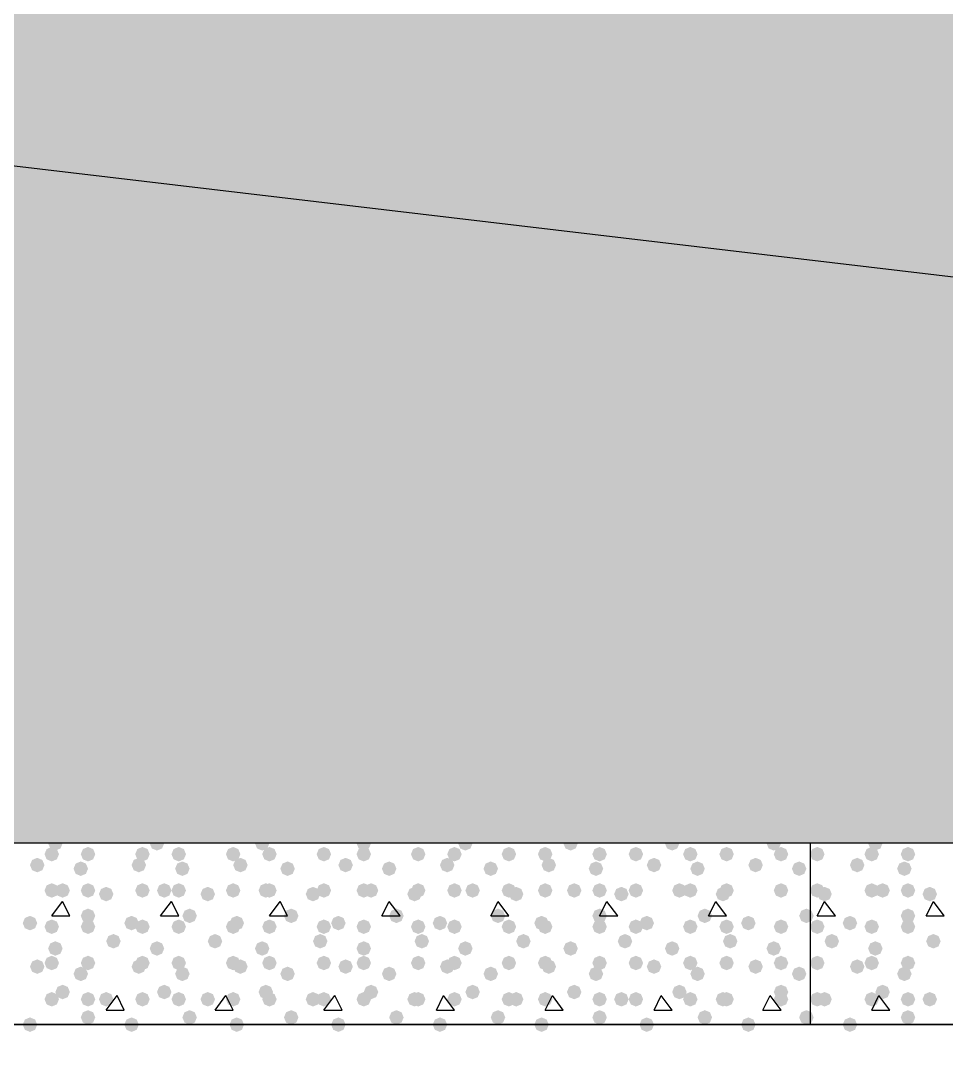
# Model space of a CAD drawing. Header units: millimetres. Extents: x 0 to 420, y 0 to 297.
# Drawn here: x 319.05 to 329.84, y 182.95 to 195.15 of the extents above; entities that cross this region are included whole.
import ezdxf

# ---------------------------------------------------------------- set-up
doc = ezdxf.new("R2010")
doc.units = ezdxf.units.MM
doc.layers.get('0').update_dxf_attribs({"linetype": 'CONTINUOUS'})

msp = doc.modelspace()

# ---------------------------------------------------------------- hatches: boundary and pattern name
at = {"true_color": 0x000008}
h = msp.add_hatch(color=0, dxfattribs=at)
h.paths.add_polyline_path([(385.826, 204.639333), (224.409, 204.639333), (385.826, 185.547)], flags=0)
h.paths.add_polyline_path([(224.409, 204.639333), (385.826, 185.547), (224.409, 185.547)], flags=0)
for points in [[(319.532, 185.547), (319.507129, 185.487204), (319.447333, 185.462333), (319.387538, 185.487204), (319.362667, 185.547), (319.387537, 185.606796), (319.447333, 185.631667), (319.507129, 185.606796)], [(320.717333, 185.547), (320.692462, 185.487204), (320.632667, 185.462333), (320.572871, 185.487204), (320.548, 185.547), (320.572871, 185.606796), (320.632667, 185.631667), (320.692462, 185.606796)], [(321.945, 185.547), (321.920129, 185.487204), (321.860333, 185.462333), (321.800538, 185.487204), (321.775667, 185.547), (321.800537, 185.606796), (321.860333, 185.631667), (321.920129, 185.606796)], [(323.130333, 185.547), (323.105462, 185.487204), (323.045667, 185.462333), (322.985871, 185.487204), (322.961, 185.547), (322.985871, 185.606796), (323.045667, 185.631667), (323.105462, 185.606796)], [(324.315667, 185.547), (324.290796, 185.487204), (324.231, 185.462333), (324.171204, 185.487204), (324.146333, 185.547), (324.171204, 185.606796), (324.231, 185.631667), (324.290796, 185.606796)], [(325.543333, 185.547), (325.518462, 185.487204), (325.458667, 185.462333), (325.398871, 185.487204), (325.374, 185.547), (325.398871, 185.606796), (325.458667, 185.631667), (325.518462, 185.606796)], [(326.728667, 185.547), (326.703796, 185.487204), (326.644, 185.462333), (326.584204, 185.487204), (326.559333, 185.547), (326.584204, 185.606796), (326.644, 185.631667), (326.703796, 185.606796)], [(327.914, 185.547), (327.889129, 185.487204), (327.829333, 185.462333), (327.769537, 185.487204), (327.744667, 185.547), (327.769537, 185.606796), (327.829333, 185.631667), (327.889129, 185.606796)], [(319.489667, 185.42), (319.464796, 185.360204), (319.405, 185.335333), (319.345204, 185.360204), (319.320333, 185.42), (319.345204, 185.479796), (319.405, 185.504667), (319.464796, 185.479796)], [(319.913, 185.42), (319.888129, 185.360204), (319.828333, 185.335333), (319.768537, 185.360204), (319.743667, 185.42), (319.768537, 185.479796), (319.828333, 185.504667), (319.888129, 185.479796)], [(320.548, 185.42), (320.523129, 185.360204), (320.463333, 185.335333), (320.403537, 185.360204), (320.378667, 185.42), (320.403537, 185.479796), (320.463333, 185.504667), (320.523129, 185.479796)], [(320.971333, 185.42), (320.946462, 185.360204), (320.886667, 185.335333), (320.826871, 185.360204), (320.802, 185.42), (320.826871, 185.479796), (320.886667, 185.504667), (320.946462, 185.479796)], [(321.606333, 185.42), (321.581462, 185.360204), (321.521667, 185.335333), (321.461871, 185.360204), (321.437, 185.42), (321.461871, 185.479796), (321.521667, 185.504667), (321.581462, 185.479796)], [(322.029667, 185.42), (322.004796, 185.360204), (321.945, 185.335333), (321.885204, 185.360204), (321.860333, 185.42), (321.885204, 185.479796), (321.945, 185.504667), (322.004796, 185.479796)], [(322.664667, 185.42), (322.639796, 185.360204), (322.58, 185.335333), (322.520204, 185.360204), (322.495333, 185.42), (322.520204, 185.479796), (322.58, 185.504667), (322.639796, 185.479796)], [(323.130333, 185.42), (323.105462, 185.360204), (323.045667, 185.335333), (322.985871, 185.360204), (322.961, 185.42), (322.985871, 185.479796), (323.045667, 185.504667), (323.105462, 185.479796)], [(323.765333, 185.42), (323.740463, 185.360204), (323.680667, 185.335333), (323.620871, 185.360204), (323.596, 185.42), (323.620871, 185.479796), (323.680667, 185.504667), (323.740462, 185.479796)], [(324.188667, 185.42), (324.163796, 185.360204), (324.104, 185.335333), (324.044204, 185.360204), (324.019333, 185.42), (324.044204, 185.479796), (324.104, 185.504667), (324.163796, 185.479796)], [(324.823667, 185.42), (324.798796, 185.360204), (324.739, 185.335333), (324.679204, 185.360204), (324.654333, 185.42), (324.679204, 185.479796), (324.739, 185.504667), (324.798796, 185.479796)], [(325.247, 185.42), (325.222129, 185.360204), (325.162333, 185.335333), (325.102538, 185.360204), (325.077667, 185.42), (325.102537, 185.479796), (325.162333, 185.504667), (325.222129, 185.479796)], [(325.882, 185.42), (325.857129, 185.360204), (325.797333, 185.335333), (325.737538, 185.360204), (325.712667, 185.42), (325.737537, 185.479796), (325.797333, 185.504667), (325.857129, 185.479796)], [(326.305333, 185.42), (326.280463, 185.360204), (326.220667, 185.335333), (326.160871, 185.360204), (326.136, 185.42), (326.160871, 185.479796), (326.220667, 185.504667), (326.280462, 185.479796)], [(326.940333, 185.42), (326.915462, 185.360204), (326.855667, 185.335333), (326.795871, 185.360204), (326.771, 185.42), (326.795871, 185.479796), (326.855667, 185.504667), (326.915462, 185.479796)], [(327.363667, 185.42), (327.338796, 185.360204), (327.279, 185.335333), (327.219204, 185.360204), (327.194333, 185.42), (327.219204, 185.479796), (327.279, 185.504667), (327.338796, 185.479796)], [(327.998667, 185.42), (327.973796, 185.360204), (327.914, 185.335333), (327.854204, 185.360204), (327.829333, 185.42), (327.854204, 185.479796), (327.914, 185.504667), (327.973796, 185.479796)], [(319.320333, 185.293), (319.295462, 185.233204), (319.235667, 185.208333), (319.175871, 185.233204), (319.151, 185.293), (319.175871, 185.352796), (319.235667, 185.377667), (319.295462, 185.352796)], [(319.828333, 185.250667), (319.803463, 185.190871), (319.743667, 185.166), (319.683871, 185.190871), (319.659, 185.250667), (319.683871, 185.310462), (319.743667, 185.335333), (319.803462, 185.310463)], [(320.505667, 185.293), (320.480796, 185.233204), (320.421, 185.208333), (320.361204, 185.233204), (320.336333, 185.293), (320.361204, 185.352796), (320.421, 185.377667), (320.480796, 185.352796)], [(321.013667, 185.250667), (320.988796, 185.190871), (320.929, 185.166), (320.869204, 185.190871), (320.844333, 185.250667), (320.869204, 185.310462), (320.929, 185.335333), (320.988796, 185.310463)], [(321.691, 185.293), (321.666129, 185.233204), (321.606333, 185.208333), (321.546538, 185.233204), (321.521667, 185.293), (321.546537, 185.352796), (321.606333, 185.377667), (321.666129, 185.352796)], [(322.241333, 185.250667), (322.216462, 185.190871), (322.156667, 185.166), (322.096871, 185.190871), (322.072, 185.250667), (322.096871, 185.310462), (322.156667, 185.335333), (322.216462, 185.310463)], [(322.918667, 185.293), (322.893796, 185.233204), (322.834, 185.208333), (322.774204, 185.233204), (322.749333, 185.293), (322.774204, 185.352796), (322.834, 185.377667), (322.893796, 185.352796)], [(323.426667, 185.250667), (323.401796, 185.190871), (323.342, 185.166), (323.282204, 185.190871), (323.257333, 185.250667), (323.282204, 185.310462), (323.342, 185.335333), (323.401796, 185.310463)], [(324.104, 185.293), (324.079129, 185.233204), (324.019333, 185.208333), (323.959538, 185.233204), (323.934667, 185.293), (323.959537, 185.352796), (324.019333, 185.377667), (324.079129, 185.352796)], [(324.612, 185.250667), (324.587129, 185.190871), (324.527333, 185.166), (324.467538, 185.190871), (324.442667, 185.250667), (324.467537, 185.310462), (324.527333, 185.335333), (324.587129, 185.310463)], [(325.289333, 185.293), (325.264462, 185.233204), (325.204667, 185.208333), (325.144871, 185.233204), (325.12, 185.293), (325.144871, 185.352796), (325.204667, 185.377667), (325.264462, 185.352796)], [(325.839667, 185.250667), (325.814796, 185.190871), (325.755, 185.166), (325.695204, 185.190871), (325.670333, 185.250667), (325.695204, 185.310462), (325.755, 185.335333), (325.814796, 185.310463)], [(326.517, 185.293), (326.492129, 185.233204), (326.432333, 185.208333), (326.372538, 185.233204), (326.347667, 185.293), (326.372537, 185.352796), (326.432333, 185.377667), (326.492129, 185.352796)], [(327.025, 185.250667), (327.000129, 185.190871), (326.940333, 185.166), (326.880538, 185.190871), (326.855667, 185.250667), (326.880537, 185.310462), (326.940333, 185.335333), (327.000129, 185.310463)], [(327.702333, 185.293), (327.677462, 185.233204), (327.617667, 185.208333), (327.557871, 185.233204), (327.533, 185.293), (327.557871, 185.352796), (327.617667, 185.377667), (327.677462, 185.352796)], [(328.210333, 185.250667), (328.185462, 185.190871), (328.125667, 185.166), (328.065871, 185.190871), (328.041, 185.250667), (328.065871, 185.310462), (328.125667, 185.335333), (328.185462, 185.310463)], [(319.489667, 184.996667), (319.464796, 184.936871), (319.405, 184.912), (319.345204, 184.936871), (319.320333, 184.996667), (319.345204, 185.056462), (319.405, 185.081333), (319.464796, 185.056463)], [(319.616667, 184.996667), (319.591796, 184.936871), (319.532, 184.912), (319.472204, 184.936871), (319.447333, 184.996667), (319.472204, 185.056462), (319.532, 185.081333), (319.591796, 185.056463)], [(319.913, 184.996667), (319.888129, 184.936871), (319.828333, 184.912), (319.768537, 184.936871), (319.743667, 184.996667), (319.768537, 185.056462), (319.828333, 185.081333), (319.888129, 185.056463)], [(320.548, 184.996667), (320.523129, 184.936871), (320.463333, 184.912), (320.403537, 184.936871), (320.378667, 184.996667), (320.403537, 185.056462), (320.463333, 185.081333), (320.523129, 185.056463)], [(320.802, 184.996667), (320.777129, 184.936871), (320.717333, 184.912), (320.657537, 184.936871), (320.632667, 184.996667), (320.657537, 185.056462), (320.717333, 185.081333), (320.777129, 185.056463)], [(320.971333, 184.996667), (320.946462, 184.936871), (320.886667, 184.912), (320.826871, 184.936871), (320.802, 184.996667), (320.826871, 185.056462), (320.886667, 185.081333), (320.946462, 185.056463)], [(321.606333, 184.996667), (321.581462, 184.936871), (321.521667, 184.912), (321.461871, 184.936871), (321.437, 184.996667), (321.461871, 185.056462), (321.521667, 185.081333), (321.581462, 185.056463)], [(321.987333, 184.996667), (321.962462, 184.936871), (321.902667, 184.912), (321.842871, 184.936871), (321.818, 184.996667), (321.842871, 185.056462), (321.902667, 185.081333), (321.962462, 185.056463)], [(322.029667, 184.996667), (322.004796, 184.936871), (321.945, 184.912), (321.885204, 184.936871), (321.860333, 184.996667), (321.885204, 185.056462), (321.945, 185.081333), (322.004796, 185.056463)], [(322.664667, 184.996667), (322.639796, 184.936871), (322.58, 184.912), (322.520204, 184.936871), (322.495333, 184.996667), (322.520204, 185.056462), (322.58, 185.081333), (322.639796, 185.056463)], [(323.130333, 184.996667), (323.105462, 184.936871), (323.045667, 184.912), (322.985871, 184.936871), (322.961, 184.996667), (322.985871, 185.056462), (323.045667, 185.081333), (323.105462, 185.056463)], [(323.215, 184.996667), (323.190129, 184.936871), (323.130333, 184.912), (323.070538, 184.936871), (323.045667, 184.996667), (323.070537, 185.056462), (323.130333, 185.081333), (323.190129, 185.056463)], [(323.765333, 184.996667), (323.740463, 184.936871), (323.680667, 184.912), (323.620871, 184.936871), (323.596, 184.996667), (323.620871, 185.056462), (323.680667, 185.081333), (323.740462, 185.056463)], [(324.188667, 184.996667), (324.163796, 184.936871), (324.104, 184.912), (324.044204, 184.936871), (324.019333, 184.996667), (324.044204, 185.056462), (324.104, 185.081333), (324.163796, 185.056463)], [(324.400333, 184.996667), (324.375463, 184.936871), (324.315667, 184.912), (324.255871, 184.936871), (324.231, 184.996667), (324.255871, 185.056462), (324.315667, 185.081333), (324.375462, 185.056463)], [(324.823667, 184.996667), (324.798796, 184.936871), (324.739, 184.912), (324.679204, 184.936871), (324.654333, 184.996667), (324.679204, 185.056462), (324.739, 185.081333), (324.798796, 185.056463)], [(325.247, 184.996667), (325.222129, 184.936871), (325.162333, 184.912), (325.102538, 184.936871), (325.077667, 184.996667), (325.102537, 185.056462), (325.162333, 185.081333), (325.222129, 185.056463)], [(325.585667, 184.996667), (325.560796, 184.936871), (325.501, 184.912), (325.441204, 184.936871), (325.416333, 184.996667), (325.441204, 185.056462), (325.501, 185.081333), (325.560796, 185.056463)], [(325.882, 184.996667), (325.857129, 184.936871), (325.797333, 184.912), (325.737538, 184.936871), (325.712667, 184.996667), (325.737537, 185.056462), (325.797333, 185.081333), (325.857129, 185.056463)], [(326.305333, 184.996667), (326.280463, 184.936871), (326.220667, 184.912), (326.160871, 184.936871), (326.136, 184.996667), (326.160871, 185.056462), (326.220667, 185.081333), (326.280462, 185.056463)], [(326.813333, 184.996667), (326.788462, 184.936871), (326.728667, 184.912), (326.668871, 184.936871), (326.644, 184.996667), (326.668871, 185.056462), (326.728667, 185.081333), (326.788462, 185.056463)], [(326.940333, 184.996667), (326.915462, 184.936871), (326.855667, 184.912), (326.795871, 184.936871), (326.771, 184.996667), (326.795871, 185.056462), (326.855667, 185.081333), (326.915462, 185.056463)], [(327.363667, 184.996667), (327.338796, 184.936871), (327.279, 184.912), (327.219204, 184.936871), (327.194333, 184.996667), (327.219204, 185.056462), (327.279, 185.081333), (327.338796, 185.056463)], [(327.998667, 184.996667), (327.973796, 184.936871), (327.914, 184.912), (327.854204, 184.936871), (327.829333, 184.996667), (327.854204, 185.056462), (327.914, 185.081333), (327.973796, 185.056463)], [(327.998667, 184.996667), (327.973796, 184.936871), (327.914, 184.912), (327.854204, 184.936871), (327.829333, 184.996667), (327.854204, 185.056462), (327.914, 185.081333), (327.973796, 185.056463)], [(320.124667, 184.954333), (320.099796, 184.894537), (320.04, 184.869667), (319.980204, 184.894537), (319.955333, 184.954333), (319.980204, 185.014129), (320.04, 185.039), (320.099796, 185.014129)], [(321.31, 184.954333), (321.285129, 184.894537), (321.225333, 184.869667), (321.165538, 184.894537), (321.140667, 184.954333), (321.165537, 185.014129), (321.225333, 185.039), (321.285129, 185.014129)], [(322.537667, 184.954333), (322.512796, 184.894537), (322.453, 184.869667), (322.393204, 184.894537), (322.368333, 184.954333), (322.393204, 185.014129), (322.453, 185.039), (322.512796, 185.014129)], [(323.723, 184.954333), (323.698129, 184.894537), (323.638333, 184.869667), (323.578538, 184.894537), (323.553667, 184.954333), (323.578537, 185.014129), (323.638333, 185.039), (323.698129, 185.014129)], [(324.908333, 184.954333), (324.883462, 184.894537), (324.823667, 184.869667), (324.763871, 184.894537), (324.739, 184.954333), (324.763871, 185.014129), (324.823667, 185.039), (324.883462, 185.014129)], [(326.136, 184.954333), (326.111129, 184.894537), (326.051333, 184.869667), (325.991537, 184.894537), (325.966667, 184.954333), (325.991537, 185.014129), (326.051333, 185.039), (326.111129, 185.014129)], [(327.321333, 184.954333), (327.296462, 184.894537), (327.236667, 184.869667), (327.176871, 184.894537), (327.152, 184.954333), (327.176871, 185.014129), (327.236667, 185.039), (327.296462, 185.014129)], [(319.235667, 184.615667), (319.210796, 184.555871), (319.151, 184.531), (319.091204, 184.555871), (319.066333, 184.615667), (319.091204, 184.675462), (319.151, 184.700333), (319.210796, 184.675463)], [(319.913, 184.700333), (319.888129, 184.640537), (319.828333, 184.615667), (319.768537, 184.640537), (319.743667, 184.700333), (319.768537, 184.760129), (319.828333, 184.785), (319.888129, 184.760129)], [(320.421, 184.615667), (320.396129, 184.555871), (320.336333, 184.531), (320.276538, 184.555871), (320.251667, 184.615667), (320.276537, 184.675462), (320.336333, 184.700333), (320.396129, 184.675463)], [(321.098333, 184.700333), (321.073463, 184.640537), (321.013667, 184.615667), (320.953871, 184.640537), (320.929, 184.700333), (320.953871, 184.760129), (321.013667, 184.785), (321.073462, 184.760129)], [(321.648667, 184.615667), (321.623796, 184.555871), (321.564, 184.531), (321.504204, 184.555871), (321.479333, 184.615667), (321.504204, 184.675462), (321.564, 184.700333), (321.623796, 184.675463)], [(322.283667, 184.700333), (322.258796, 184.640537), (322.199, 184.615667), (322.139204, 184.640537), (322.114333, 184.700333), (322.139204, 184.760129), (322.199, 184.785), (322.258796, 184.760129)], [(322.834, 184.615667), (322.809129, 184.555871), (322.749333, 184.531), (322.689537, 184.555871), (322.664667, 184.615667), (322.689537, 184.675462), (322.749333, 184.700333), (322.809129, 184.675463)], [(323.511333, 184.700333), (323.486463, 184.640537), (323.426667, 184.615667), (323.366871, 184.640537), (323.342, 184.700333), (323.366871, 184.760129), (323.426667, 184.785), (323.486462, 184.760129)], [(324.019333, 184.615667), (323.994462, 184.555871), (323.934667, 184.531), (323.874871, 184.555871), (323.85, 184.615667), (323.874871, 184.675462), (323.934667, 184.700333), (323.994462, 184.675463)], [(324.696667, 184.700333), (324.671796, 184.640537), (324.612, 184.615667), (324.552204, 184.640537), (324.527333, 184.700333), (324.552204, 184.760129), (324.612, 184.785), (324.671796, 184.760129)], [(325.204667, 184.615667), (325.179796, 184.555871), (325.12, 184.531), (325.060204, 184.555871), (325.035333, 184.615667), (325.060204, 184.675462), (325.12, 184.700333), (325.179796, 184.675463)], [(325.882, 184.700333), (325.857129, 184.640537), (325.797333, 184.615667), (325.737538, 184.640537), (325.712667, 184.700333), (325.737537, 184.760129), (325.797333, 184.785), (325.857129, 184.760129)], [(326.432333, 184.615667), (326.407462, 184.555871), (326.347667, 184.531), (326.287871, 184.555871), (326.263, 184.615667), (326.287871, 184.675462), (326.347667, 184.700333), (326.407462, 184.675463)], [(327.109667, 184.700333), (327.084796, 184.640537), (327.025, 184.615667), (326.965204, 184.640537), (326.940333, 184.700333), (326.965204, 184.760129), (327.025, 184.785), (327.084796, 184.760129)], [(327.617667, 184.615667), (327.592796, 184.555871), (327.533, 184.531), (327.473204, 184.555871), (327.448333, 184.615667), (327.473204, 184.675462), (327.533, 184.700333), (327.592796, 184.675463)], [(328.295, 184.700333), (328.270129, 184.640537), (328.210333, 184.615667), (328.150538, 184.640537), (328.125667, 184.700333), (328.150537, 184.760129), (328.210333, 184.785), (328.270129, 184.760129)], [(319.489667, 184.573333), (319.464796, 184.513537), (319.405, 184.488667), (319.345204, 184.513537), (319.320333, 184.573333), (319.345204, 184.633129), (319.405, 184.658), (319.464796, 184.633129)], [(319.913, 184.573333), (319.888129, 184.513537), (319.828333, 184.488667), (319.768537, 184.513537), (319.743667, 184.573333), (319.768537, 184.633129), (319.828333, 184.658), (319.888129, 184.633129)], [(320.548, 184.573333), (320.523129, 184.513537), (320.463333, 184.488667), (320.403537, 184.513537), (320.378667, 184.573333), (320.403537, 184.633129), (320.463333, 184.658), (320.523129, 184.633129)], [(320.971333, 184.573333), (320.946462, 184.513537), (320.886667, 184.488667), (320.826871, 184.513537), (320.802, 184.573333), (320.826871, 184.633129), (320.886667, 184.658), (320.946462, 184.633129)], [(321.606333, 184.573333), (321.581462, 184.513537), (321.521667, 184.488667), (321.461871, 184.513537), (321.437, 184.573333), (321.461871, 184.633129), (321.521667, 184.658), (321.581462, 184.633129)], [(322.029667, 184.573333), (322.004796, 184.513537), (321.945, 184.488667), (321.885204, 184.513537), (321.860333, 184.573333), (321.885204, 184.633129), (321.945, 184.658), (322.004796, 184.633129)], [(322.664667, 184.573333), (322.639796, 184.513537), (322.58, 184.488667), (322.520204, 184.513537), (322.495333, 184.573333), (322.520204, 184.633129), (322.58, 184.658), (322.639796, 184.633129)], [(323.130333, 184.573333), (323.105462, 184.513537), (323.045667, 184.488667), (322.985871, 184.513537), (322.961, 184.573333), (322.985871, 184.633129), (323.045667, 184.658), (323.105462, 184.633129)], [(323.765333, 184.573333), (323.740463, 184.513537), (323.680667, 184.488667), (323.620871, 184.513537), (323.596, 184.573333), (323.620871, 184.633129), (323.680667, 184.658), (323.740462, 184.633129)], [(324.188667, 184.573333), (324.163796, 184.513537), (324.104, 184.488667), (324.044204, 184.513537), (324.019333, 184.573333), (324.044204, 184.633129), (324.104, 184.658), (324.163796, 184.633129)], [(324.823667, 184.573333), (324.798796, 184.513537), (324.739, 184.488667), (324.679204, 184.513537), (324.654333, 184.573333), (324.679204, 184.633129), (324.739, 184.658), (324.798796, 184.633129)], [(325.247, 184.573333), (325.222129, 184.513537), (325.162333, 184.488667), (325.102538, 184.513537), (325.077667, 184.573333), (325.102537, 184.633129), (325.162333, 184.658), (325.222129, 184.633129)], [(325.882, 184.573333), (325.857129, 184.513537), (325.797333, 184.488667), (325.737538, 184.513537), (325.712667, 184.573333), (325.737537, 184.633129), (325.797333, 184.658), (325.857129, 184.633129)], [(326.305333, 184.573333), (326.280463, 184.513537), (326.220667, 184.488667), (326.160871, 184.513537), (326.136, 184.573333), (326.160871, 184.633129), (326.220667, 184.658), (326.280462, 184.633129)], [(326.940333, 184.573333), (326.915462, 184.513537), (326.855667, 184.488667), (326.795871, 184.513537), (326.771, 184.573333), (326.795871, 184.633129), (326.855667, 184.658), (326.915462, 184.633129)], [(327.363667, 184.573333), (327.338796, 184.513537), (327.279, 184.488667), (327.219204, 184.513537), (327.194333, 184.573333), (327.219204, 184.633129), (327.279, 184.658), (327.338796, 184.633129)], [(327.998667, 184.573333), (327.973796, 184.513537), (327.914, 184.488667), (327.854204, 184.513537), (327.829333, 184.573333), (327.854204, 184.633129), (327.914, 184.658), (327.973796, 184.633129)], [(320.209333, 184.404), (320.184463, 184.344204), (320.124667, 184.319333), (320.064871, 184.344204), (320.04, 184.404), (320.064871, 184.463796), (320.124667, 184.488667), (320.184462, 184.463796)], [(321.394667, 184.404), (321.369796, 184.344204), (321.31, 184.319333), (321.250204, 184.344204), (321.225333, 184.404), (321.250204, 184.463796), (321.31, 184.488667), (321.369796, 184.463796)], [(322.622333, 184.404), (322.597462, 184.344204), (322.537667, 184.319333), (322.477871, 184.344204), (322.453, 184.404), (322.477871, 184.463796), (322.537667, 184.488667), (322.597462, 184.463796)], [(323.807667, 184.404), (323.782796, 184.344204), (323.723, 184.319333), (323.663204, 184.344204), (323.638333, 184.404), (323.663204, 184.463796), (323.723, 184.488667), (323.782796, 184.463796)], [(324.993, 184.404), (324.968129, 184.344204), (324.908333, 184.319333), (324.848538, 184.344204), (324.823667, 184.404), (324.848537, 184.463796), (324.908333, 184.488667), (324.968129, 184.463796)], [(326.178333, 184.404), (326.153462, 184.344204), (326.093667, 184.319333), (326.033871, 184.344204), (326.009, 184.404), (326.033871, 184.463796), (326.093667, 184.488667), (326.153462, 184.463796)], [(327.406, 184.404), (327.381129, 184.344204), (327.321333, 184.319333), (327.261537, 184.344204), (327.236667, 184.404), (327.261537, 184.463796), (327.321333, 184.488667), (327.381129, 184.463796)], [(319.532, 184.319333), (319.507129, 184.259537), (319.447333, 184.234667), (319.387538, 184.259537), (319.362667, 184.319333), (319.387537, 184.379129), (319.447333, 184.404), (319.507129, 184.379129)], [(320.717333, 184.319333), (320.692462, 184.259537), (320.632667, 184.234667), (320.572871, 184.259537), (320.548, 184.319333), (320.572871, 184.379129), (320.632667, 184.404), (320.692462, 184.379129)], [(321.945, 184.319333), (321.920129, 184.259537), (321.860333, 184.234667), (321.800538, 184.259537), (321.775667, 184.319333), (321.800537, 184.379129), (321.860333, 184.404), (321.920129, 184.379129)], [(323.130333, 184.319333), (323.105462, 184.259537), (323.045667, 184.234667), (322.985871, 184.259537), (322.961, 184.319333), (322.985871, 184.379129), (323.045667, 184.404), (323.105462, 184.379129)], [(324.315667, 184.319333), (324.290796, 184.259537), (324.231, 184.234667), (324.171204, 184.259537), (324.146333, 184.319333), (324.171204, 184.379129), (324.231, 184.404), (324.290796, 184.379129)], [(325.543333, 184.319333), (325.518462, 184.259537), (325.458667, 184.234667), (325.398871, 184.259537), (325.374, 184.319333), (325.398871, 184.379129), (325.458667, 184.404), (325.518462, 184.379129)], [(326.728667, 184.319333), (326.703796, 184.259537), (326.644, 184.234667), (326.584204, 184.259537), (326.559333, 184.319333), (326.584204, 184.379129), (326.644, 184.404), (326.703796, 184.379129)], [(327.914, 184.319333), (327.889129, 184.259537), (327.829333, 184.234667), (327.769537, 184.259537), (327.744667, 184.319333), (327.769537, 184.379129), (327.829333, 184.404), (327.889129, 184.379129)], [(319.489667, 184.15), (319.464796, 184.090204), (319.405, 184.065333), (319.345204, 184.090204), (319.320333, 184.15), (319.345204, 184.209796), (319.405, 184.234667), (319.464796, 184.209796)], [(319.913, 184.15), (319.888129, 184.090204), (319.828333, 184.065333), (319.768537, 184.090204), (319.743667, 184.15), (319.768537, 184.209796), (319.828333, 184.234667), (319.888129, 184.209796)], [(320.548, 184.15), (320.523129, 184.090204), (320.463333, 184.065333), (320.403537, 184.090204), (320.378667, 184.15), (320.403537, 184.209796), (320.463333, 184.234667), (320.523129, 184.209796)], [(320.971333, 184.15), (320.946462, 184.090204), (320.886667, 184.065333), (320.826871, 184.090204), (320.802, 184.15), (320.826871, 184.209796), (320.886667, 184.234667), (320.946462, 184.209796)], [(321.606333, 184.15), (321.581462, 184.090204), (321.521667, 184.065333), (321.461871, 184.090204), (321.437, 184.15), (321.461871, 184.209796), (321.521667, 184.234667), (321.581462, 184.209796)], [(322.029667, 184.15), (322.004796, 184.090204), (321.945, 184.065333), (321.885204, 184.090204), (321.860333, 184.15), (321.885204, 184.209796), (321.945, 184.234667), (322.004796, 184.209796)], [(322.664667, 184.15), (322.639796, 184.090204), (322.58, 184.065333), (322.520204, 184.090204), (322.495333, 184.15), (322.520204, 184.209796), (322.58, 184.234667), (322.639796, 184.209796)], [(323.130333, 184.15), (323.105462, 184.090204), (323.045667, 184.065333), (322.985871, 184.090204), (322.961, 184.15), (322.985871, 184.209796), (323.045667, 184.234667), (323.105462, 184.209796)], [(323.765333, 184.15), (323.740463, 184.090204), (323.680667, 184.065333), (323.620871, 184.090204), (323.596, 184.15), (323.620871, 184.209796), (323.680667, 184.234667), (323.740462, 184.209796)], [(324.188667, 184.15), (324.163796, 184.090204), (324.104, 184.065333), (324.044204, 184.090204), (324.019333, 184.15), (324.044204, 184.209796), (324.104, 184.234667), (324.163796, 184.209796)], [(324.823667, 184.15), (324.798796, 184.090204), (324.739, 184.065333), (324.679204, 184.090204), (324.654333, 184.15), (324.679204, 184.209796), (324.739, 184.234667), (324.798796, 184.209796)], [(325.247, 184.15), (325.222129, 184.090204), (325.162333, 184.065333), (325.102538, 184.090204), (325.077667, 184.15), (325.102537, 184.209796), (325.162333, 184.234667), (325.222129, 184.209796)], [(325.882, 184.15), (325.857129, 184.090204), (325.797333, 184.065333), (325.737538, 184.090204), (325.712667, 184.15), (325.737537, 184.209796), (325.797333, 184.234667), (325.857129, 184.209796)], [(326.305333, 184.15), (326.280463, 184.090204), (326.220667, 184.065333), (326.160871, 184.090204), (326.136, 184.15), (326.160871, 184.209796), (326.220667, 184.234667), (326.280462, 184.209796)], [(326.940333, 184.15), (326.915462, 184.090204), (326.855667, 184.065333), (326.795871, 184.090204), (326.771, 184.15), (326.795871, 184.209796), (326.855667, 184.234667), (326.915462, 184.209796)], [(327.363667, 184.15), (327.338796, 184.090204), (327.279, 184.065333), (327.219204, 184.090204), (327.194333, 184.15), (327.219204, 184.209796), (327.279, 184.234667), (327.338796, 184.209796)], [(327.998667, 184.15), (327.973796, 184.090204), (327.914, 184.065333), (327.854204, 184.090204), (327.829333, 184.15), (327.854204, 184.209796), (327.914, 184.234667), (327.973796, 184.209796)], [(319.320333, 184.107667), (319.295462, 184.047871), (319.235667, 184.023), (319.175871, 184.047871), (319.151, 184.107667), (319.175871, 184.167462), (319.235667, 184.192333), (319.295462, 184.167463)], [(319.828333, 184.023), (319.803463, 183.963204), (319.743667, 183.938333), (319.683871, 183.963204), (319.659, 184.023), (319.683871, 184.082796), (319.743667, 184.107667), (319.803462, 184.082796)], [(320.505667, 184.107667), (320.480796, 184.047871), (320.421, 184.023), (320.361204, 184.047871), (320.336333, 184.107667), (320.361204, 184.167462), (320.421, 184.192333), (320.480796, 184.167463)], [(321.013667, 184.023), (320.988796, 183.963204), (320.929, 183.938333), (320.869204, 183.963204), (320.844333, 184.023), (320.869204, 184.082796), (320.929, 184.107667), (320.988796, 184.082796)], [(321.691, 184.107667), (321.666129, 184.047871), (321.606333, 184.023), (321.546538, 184.047871), (321.521667, 184.107667), (321.546537, 184.167462), (321.606333, 184.192333), (321.666129, 184.167463)], [(322.241333, 184.023), (322.216462, 183.963204), (322.156667, 183.938333), (322.096871, 183.963204), (322.072, 184.023), (322.096871, 184.082796), (322.156667, 184.107667), (322.216462, 184.082796)], [(322.918667, 184.107667), (322.893796, 184.047871), (322.834, 184.023), (322.774204, 184.047871), (322.749333, 184.107667), (322.774204, 184.167462), (322.834, 184.192333), (322.893796, 184.167463)], [(323.426667, 184.023), (323.401796, 183.963204), (323.342, 183.938333), (323.282204, 183.963204), (323.257333, 184.023), (323.282204, 184.082796), (323.342, 184.107667), (323.401796, 184.082796)], [(324.104, 184.107667), (324.079129, 184.047871), (324.019333, 184.023), (323.959538, 184.047871), (323.934667, 184.107667), (323.959537, 184.167462), (324.019333, 184.192333), (324.079129, 184.167463)], [(324.612, 184.023), (324.587129, 183.963204), (324.527333, 183.938333), (324.467538, 183.963204), (324.442667, 184.023), (324.467537, 184.082796), (324.527333, 184.107667), (324.587129, 184.082796)], [(325.289333, 184.107667), (325.264462, 184.047871), (325.204667, 184.023), (325.144871, 184.047871), (325.12, 184.107667), (325.144871, 184.167462), (325.204667, 184.192333), (325.264462, 184.167463)], [(325.839667, 184.023), (325.814796, 183.963204), (325.755, 183.938333), (325.695204, 183.963204), (325.670333, 184.023), (325.695204, 184.082796), (325.755, 184.107667), (325.814796, 184.082796)], [(326.517, 184.107667), (326.492129, 184.047871), (326.432333, 184.023), (326.372538, 184.047871), (326.347667, 184.107667), (326.372537, 184.167462), (326.432333, 184.192333), (326.492129, 184.167463)], [(327.025, 184.023), (327.000129, 183.963204), (326.940333, 183.938333), (326.880538, 183.963204), (326.855667, 184.023), (326.880537, 184.082796), (326.940333, 184.107667), (327.000129, 184.082796)], [(327.702333, 184.107667), (327.677462, 184.047871), (327.617667, 184.023), (327.557871, 184.047871), (327.533, 184.107667), (327.557871, 184.167462), (327.617667, 184.192333), (327.677462, 184.167463)], [(328.210333, 184.023), (328.185462, 183.963204), (328.125667, 183.938333), (328.065871, 183.963204), (328.041, 184.023), (328.065871, 184.082796), (328.125667, 184.107667), (328.185462, 184.082796)], [(319.616667, 183.811333), (319.591796, 183.751537), (319.532, 183.726667), (319.472204, 183.751537), (319.447333, 183.811333), (319.472204, 183.871129), (319.532, 183.896), (319.591796, 183.871129)], [(320.802, 183.811333), (320.777129, 183.751537), (320.717333, 183.726667), (320.657537, 183.751537), (320.632667, 183.811333), (320.657537, 183.871129), (320.717333, 183.896), (320.777129, 183.871129)], [(321.987333, 183.811333), (321.962462, 183.751537), (321.902667, 183.726667), (321.842871, 183.751537), (321.818, 183.811333), (321.842871, 183.871129), (321.902667, 183.896), (321.962462, 183.871129)], [(323.215, 183.811333), (323.190129, 183.751537), (323.130333, 183.726667), (323.070538, 183.751537), (323.045667, 183.811333), (323.070537, 183.871129), (323.130333, 183.896), (323.190129, 183.871129)], [(324.400333, 183.811333), (324.375463, 183.751537), (324.315667, 183.726667), (324.255871, 183.751537), (324.231, 183.811333), (324.255871, 183.871129), (324.315667, 183.896), (324.375462, 183.871129)], [(325.585667, 183.811333), (325.560796, 183.751537), (325.501, 183.726667), (325.441204, 183.751537), (325.416333, 183.811333), (325.441204, 183.871129), (325.501, 183.896), (325.560796, 183.871129)], [(326.813333, 183.811333), (326.788462, 183.751537), (326.728667, 183.726667), (326.668871, 183.751537), (326.644, 183.811333), (326.668871, 183.871129), (326.728667, 183.896), (326.788462, 183.871129)], [(327.998667, 183.811333), (327.973796, 183.751537), (327.914, 183.726667), (327.854204, 183.751537), (327.829333, 183.811333), (327.854204, 183.871129), (327.914, 183.896), (327.973796, 183.871129)], [(319.489667, 183.726667), (319.464796, 183.666871), (319.405, 183.642), (319.345204, 183.666871), (319.320333, 183.726667), (319.345204, 183.786462), (319.405, 183.811333), (319.464796, 183.786463)], [(319.913, 183.726667), (319.888129, 183.666871), (319.828333, 183.642), (319.768537, 183.666871), (319.743667, 183.726667), (319.768537, 183.786462), (319.828333, 183.811333), (319.888129, 183.786463)], [(320.124667, 183.726667), (320.099796, 183.666871), (320.04, 183.642), (319.980204, 183.666871), (319.955333, 183.726667), (319.980204, 183.786462), (320.04, 183.811333), (320.099796, 183.786463)], [(320.548, 183.726667), (320.523129, 183.666871), (320.463333, 183.642), (320.403537, 183.666871), (320.378667, 183.726667), (320.403537, 183.786462), (320.463333, 183.811333), (320.523129, 183.786463)], [(320.971333, 183.726667), (320.946462, 183.666871), (320.886667, 183.642), (320.826871, 183.666871), (320.802, 183.726667), (320.826871, 183.786462), (320.886667, 183.811333), (320.946462, 183.786463)], [(321.31, 183.726667), (321.285129, 183.666871), (321.225333, 183.642), (321.165538, 183.666871), (321.140667, 183.726667), (321.165537, 183.786462), (321.225333, 183.811333), (321.285129, 183.786463)], [(321.606333, 183.726667), (321.581462, 183.666871), (321.521667, 183.642), (321.461871, 183.666871), (321.437, 183.726667), (321.461871, 183.786462), (321.521667, 183.811333), (321.581462, 183.786463)], [(322.029667, 183.726667), (322.004796, 183.666871), (321.945, 183.642), (321.885204, 183.666871), (321.860333, 183.726667), (321.885204, 183.786462), (321.945, 183.811333), (322.004796, 183.786463)], [(322.537667, 183.726667), (322.512796, 183.666871), (322.453, 183.642), (322.393204, 183.666871), (322.368333, 183.726667), (322.393204, 183.786462), (322.453, 183.811333), (322.512796, 183.786463)], [(322.664667, 183.726667), (322.639796, 183.666871), (322.58, 183.642), (322.520204, 183.666871), (322.495333, 183.726667), (322.520204, 183.786462), (322.58, 183.811333), (322.639796, 183.786463)], [(323.130333, 183.726667), (323.105462, 183.666871), (323.045667, 183.642), (322.985871, 183.666871), (322.961, 183.726667), (322.985871, 183.786462), (323.045667, 183.811333), (323.105462, 183.786463)], [(323.723, 183.726667), (323.698129, 183.666871), (323.638333, 183.642), (323.578538, 183.666871), (323.553667, 183.726667), (323.578537, 183.786462), (323.638333, 183.811333), (323.698129, 183.786463)], [(323.765333, 183.726667), (323.740463, 183.666871), (323.680667, 183.642), (323.620871, 183.666871), (323.596, 183.726667), (323.620871, 183.786462), (323.680667, 183.811333), (323.740462, 183.786463)], [(324.188667, 183.726667), (324.163796, 183.666871), (324.104, 183.642), (324.044204, 183.666871), (324.019333, 183.726667), (324.044204, 183.786462), (324.104, 183.811333), (324.163796, 183.786463)], [(324.823667, 183.726667), (324.798796, 183.666871), (324.739, 183.642), (324.679204, 183.666871), (324.654333, 183.726667), (324.679204, 183.786462), (324.739, 183.811333), (324.798796, 183.786463)], [(324.908333, 183.726667), (324.883462, 183.666871), (324.823667, 183.642), (324.763871, 183.666871), (324.739, 183.726667), (324.763871, 183.786462), (324.823667, 183.811333), (324.883462, 183.786463)], [(325.247, 183.726667), (325.222129, 183.666871), (325.162333, 183.642), (325.102538, 183.666871), (325.077667, 183.726667), (325.102537, 183.786462), (325.162333, 183.811333), (325.222129, 183.786463)], [(325.882, 183.726667), (325.857129, 183.666871), (325.797333, 183.642), (325.737538, 183.666871), (325.712667, 183.726667), (325.737537, 183.786462), (325.797333, 183.811333), (325.857129, 183.786463)], [(326.136, 183.726667), (326.111129, 183.666871), (326.051333, 183.642), (325.991537, 183.666871), (325.966667, 183.726667), (325.991537, 183.786462), (326.051333, 183.811333), (326.111129, 183.786463)], [(326.305333, 183.726667), (326.280463, 183.666871), (326.220667, 183.642), (326.160871, 183.666871), (326.136, 183.726667), (326.160871, 183.786462), (326.220667, 183.811333), (326.280462, 183.786463)], [(326.940333, 183.726667), (326.915462, 183.666871), (326.855667, 183.642), (326.795871, 183.666871), (326.771, 183.726667), (326.795871, 183.786462), (326.855667, 183.811333), (326.915462, 183.786463)], [(327.321333, 183.726667), (327.296462, 183.666871), (327.236667, 183.642), (327.176871, 183.666871), (327.152, 183.726667), (327.176871, 183.786462), (327.236667, 183.811333), (327.296462, 183.786463)], [(327.363667, 183.726667), (327.338796, 183.666871), (327.279, 183.642), (327.219204, 183.666871), (327.194333, 183.726667), (327.219204, 183.786462), (327.279, 183.811333), (327.338796, 183.786463)], [(327.998667, 183.726667), (327.973796, 183.666871), (327.914, 183.642), (327.854204, 183.666871), (327.829333, 183.726667), (327.854204, 183.786462), (327.914, 183.811333), (327.973796, 183.786463)], [(319.913, 183.515), (319.888129, 183.455204), (319.828333, 183.430333), (319.768537, 183.455204), (319.743667, 183.515), (319.768537, 183.574796), (319.828333, 183.599667), (319.888129, 183.574796)], [(321.098333, 183.515), (321.073463, 183.455204), (321.013667, 183.430333), (320.953871, 183.455204), (320.929, 183.515), (320.953871, 183.574796), (321.013667, 183.599667), (321.073462, 183.574796)], [(322.283667, 183.515), (322.258796, 183.455204), (322.199, 183.430333), (322.139204, 183.455204), (322.114333, 183.515), (322.139204, 183.574796), (322.199, 183.599667), (322.258796, 183.574796)], [(323.511333, 183.515), (323.486463, 183.455204), (323.426667, 183.430333), (323.366871, 183.455204), (323.342, 183.515), (323.366871, 183.574796), (323.426667, 183.599667), (323.486462, 183.574796)], [(324.696667, 183.515), (324.671796, 183.455204), (324.612, 183.430333), (324.552204, 183.455204), (324.527333, 183.515), (324.552204, 183.574796), (324.612, 183.599667), (324.671796, 183.574796)], [(325.882, 183.515), (325.857129, 183.455204), (325.797333, 183.430333), (325.737538, 183.455204), (325.712667, 183.515), (325.737537, 183.574796), (325.797333, 183.599667), (325.857129, 183.574796)], [(327.109667, 183.515), (327.084796, 183.455204), (327.025, 183.430333), (326.965204, 183.455204), (326.940333, 183.515), (326.965204, 183.574796), (327.025, 183.599667), (327.084796, 183.574796)], [(328.295, 183.515), (328.270129, 183.455204), (328.210333, 183.430333), (328.150538, 183.455204), (328.125667, 183.515), (328.150537, 183.574796), (328.210333, 183.599667), (328.270129, 183.574796)], [(319.235667, 183.430333), (319.210796, 183.370537), (319.151, 183.345667), (319.091204, 183.370537), (319.066333, 183.430333), (319.091204, 183.490129), (319.151, 183.515), (319.210796, 183.490129)], [(320.421, 183.430333), (320.396129, 183.370537), (320.336333, 183.345667), (320.276538, 183.370537), (320.251667, 183.430333), (320.276537, 183.490129), (320.336333, 183.515), (320.396129, 183.490129)], [(321.648667, 183.430333), (321.623796, 183.370537), (321.564, 183.345667), (321.504204, 183.370537), (321.479333, 183.430333), (321.504204, 183.490129), (321.564, 183.515), (321.623796, 183.490129)], [(322.834, 183.430333), (322.809129, 183.370537), (322.749333, 183.345667), (322.689537, 183.370537), (322.664667, 183.430333), (322.689537, 183.490129), (322.749333, 183.515), (322.809129, 183.490129)], [(324.019333, 183.430333), (323.994462, 183.370537), (323.934667, 183.345667), (323.874871, 183.370537), (323.85, 183.430333), (323.874871, 183.490129), (323.934667, 183.515), (323.994462, 183.490129)], [(325.204667, 183.430333), (325.179796, 183.370537), (325.12, 183.345667), (325.060204, 183.370537), (325.035333, 183.430333), (325.060204, 183.490129), (325.12, 183.515), (325.179796, 183.490129)], [(326.432333, 183.430333), (326.407462, 183.370537), (326.347667, 183.345667), (326.287871, 183.370537), (326.263, 183.430333), (326.287871, 183.490129), (326.347667, 183.515), (326.407462, 183.490129)], [(327.617667, 183.430333), (327.592796, 183.370537), (327.533, 183.345667), (327.473204, 183.370537), (327.448333, 183.430333), (327.473204, 183.490129), (327.533, 183.515), (327.592796, 183.490129)]]:
    msp.add_hatch(color=0, dxfattribs=at).paths.add_polyline_path(points, flags=0)
at = {"true_color": 0x000007}
for points in [[(329.099333, 185.547), (329.074462, 185.487204), (329.014667, 185.462333), (328.954871, 185.487204), (328.93, 185.547), (328.954871, 185.606796), (329.014667, 185.631667), (329.074462, 185.606796)], [(328.422, 185.42), (328.397129, 185.360204), (328.337333, 185.335333), (328.277537, 185.360204), (328.252667, 185.42), (328.277537, 185.479796), (328.337333, 185.504667), (328.397129, 185.479796)], [(329.057, 185.42), (329.032129, 185.360204), (328.972333, 185.335333), (328.912537, 185.360204), (328.887667, 185.42), (328.912537, 185.479796), (328.972333, 185.504667), (329.032129, 185.479796)], [(329.480333, 185.42), (329.455462, 185.360204), (329.395667, 185.335333), (329.335871, 185.360204), (329.311, 185.42), (329.335871, 185.479796), (329.395667, 185.504667), (329.455462, 185.479796)], [(328.887667, 185.293), (328.862796, 185.233204), (328.803, 185.208333), (328.743204, 185.233204), (328.718333, 185.293), (328.743204, 185.352796), (328.803, 185.377667), (328.862796, 185.352796)], [(329.438, 185.250667), (329.413129, 185.190871), (329.353333, 185.166), (329.293537, 185.190871), (329.268667, 185.250667), (329.293537, 185.310462), (329.353333, 185.335333), (329.413129, 185.310463)], [(328.422, 184.996667), (328.397129, 184.936871), (328.337333, 184.912), (328.277537, 184.936871), (328.252667, 184.996667), (328.277537, 185.056462), (328.337333, 185.081333), (328.397129, 185.056463)], [(329.057, 184.996667), (329.032129, 184.936871), (328.972333, 184.912), (328.912537, 184.936871), (328.887667, 184.996667), (328.912537, 185.056462), (328.972333, 185.081333), (329.032129, 185.056463)], [(329.184, 184.996667), (329.159129, 184.936871), (329.099333, 184.912), (329.039537, 184.936871), (329.014667, 184.996667), (329.039537, 185.056462), (329.099333, 185.081333), (329.159129, 185.056463)], [(329.480333, 184.996667), (329.455462, 184.936871), (329.395667, 184.912), (329.335871, 184.936871), (329.311, 184.996667), (329.335871, 185.056462), (329.395667, 185.081333), (329.455462, 185.056463)], [(328.506667, 184.954333), (328.481796, 184.894537), (328.422, 184.869667), (328.362204, 184.894537), (328.337333, 184.954333), (328.362204, 185.014129), (328.422, 185.039), (328.481796, 185.014129)], [(329.734333, 184.954333), (329.709462, 184.894537), (329.649667, 184.869667), (329.589871, 184.894537), (329.565, 184.954333), (329.589871, 185.014129), (329.649667, 185.039), (329.709462, 185.014129)], [(328.803, 184.615667), (328.778129, 184.555871), (328.718333, 184.531), (328.658537, 184.555871), (328.633667, 184.615667), (328.658537, 184.675462), (328.718333, 184.700333), (328.778129, 184.675463)], [(329.480333, 184.700333), (329.455462, 184.640537), (329.395667, 184.615667), (329.335871, 184.640537), (329.311, 184.700333), (329.335871, 184.760129), (329.395667, 184.785), (329.455462, 184.760129)], [(328.422, 184.573333), (328.397129, 184.513537), (328.337333, 184.488667), (328.277537, 184.513537), (328.252667, 184.573333), (328.277537, 184.633129), (328.337333, 184.658), (328.397129, 184.633129)], [(329.057, 184.573333), (329.032129, 184.513537), (328.972333, 184.488667), (328.912537, 184.513537), (328.887667, 184.573333), (328.912537, 184.633129), (328.972333, 184.658), (329.032129, 184.633129)], [(329.480333, 184.573333), (329.455462, 184.513537), (329.395667, 184.488667), (329.335871, 184.513537), (329.311, 184.573333), (329.335871, 184.633129), (329.395667, 184.658), (329.455462, 184.633129)], [(328.591333, 184.404), (328.566462, 184.344204), (328.506667, 184.319333), (328.446871, 184.344204), (328.422, 184.404), (328.446871, 184.463796), (328.506667, 184.488667), (328.566462, 184.463796)], [(329.776667, 184.404), (329.751796, 184.344204), (329.692, 184.319333), (329.632204, 184.344204), (329.607333, 184.404), (329.632204, 184.463796), (329.692, 184.488667), (329.751796, 184.463796)], [(329.099333, 184.319333), (329.074462, 184.259537), (329.014667, 184.234667), (328.954871, 184.259537), (328.93, 184.319333), (328.954871, 184.379129), (329.014667, 184.404), (329.074462, 184.379129)], [(328.422, 184.15), (328.397129, 184.090204), (328.337333, 184.065333), (328.277537, 184.090204), (328.252667, 184.15), (328.277537, 184.209796), (328.337333, 184.234667), (328.397129, 184.209796)], [(329.057, 184.15), (329.032129, 184.090204), (328.972333, 184.065333), (328.912537, 184.090204), (328.887667, 184.15), (328.912537, 184.209796), (328.972333, 184.234667), (329.032129, 184.209796)], [(329.480333, 184.15), (329.455462, 184.090204), (329.395667, 184.065333), (329.335871, 184.090204), (329.311, 184.15), (329.335871, 184.209796), (329.395667, 184.234667), (329.455462, 184.209796)], [(328.887667, 184.107667), (328.862796, 184.047871), (328.803, 184.023), (328.743204, 184.047871), (328.718333, 184.107667), (328.743204, 184.167462), (328.803, 184.192333), (328.862796, 184.167463)], [(329.438, 184.023), (329.413129, 183.963204), (329.353333, 183.938333), (329.293537, 183.963204), (329.268667, 184.023), (329.293537, 184.082796), (329.353333, 184.107667), (329.413129, 184.082796)], [(329.184, 183.811333), (329.159129, 183.751537), (329.099333, 183.726667), (329.039537, 183.751537), (329.014667, 183.811333), (329.039537, 183.871129), (329.099333, 183.896), (329.159129, 183.871129)], [(328.422, 183.726667), (328.397129, 183.666871), (328.337333, 183.642), (328.277537, 183.666871), (328.252667, 183.726667), (328.277537, 183.786462), (328.337333, 183.811333), (328.397129, 183.786463)], [(328.506667, 183.726667), (328.481796, 183.666871), (328.422, 183.642), (328.362204, 183.666871), (328.337333, 183.726667), (328.362204, 183.786462), (328.422, 183.811333), (328.481796, 183.786463)], [(329.057, 183.726667), (329.032129, 183.666871), (328.972333, 183.642), (328.912537, 183.666871), (328.887667, 183.726667), (328.912537, 183.786462), (328.972333, 183.811333), (329.032129, 183.786463)], [(329.480333, 183.726667), (329.455462, 183.666871), (329.395667, 183.642), (329.335871, 183.666871), (329.311, 183.726667), (329.335871, 183.786462), (329.395667, 183.811333), (329.455462, 183.786463)], [(329.734333, 183.726667), (329.709462, 183.666871), (329.649667, 183.642), (329.589871, 183.666871), (329.565, 183.726667), (329.589871, 183.786462), (329.649667, 183.811333), (329.709462, 183.786463)], [(329.480333, 183.515), (329.455462, 183.455204), (329.395667, 183.430333), (329.335871, 183.455204), (329.311, 183.515), (329.335871, 183.574796), (329.395667, 183.599667), (329.455462, 183.574796)], [(328.803, 183.430333), (328.778129, 183.370537), (328.718333, 183.345667), (328.658537, 183.370537), (328.633667, 183.430333), (328.658537, 183.490129), (328.718333, 183.515), (328.778129, 183.490129)]]:
    msp.add_hatch(color=0, dxfattribs=at).paths.add_polyline_path(points, flags=0)

# ---------------------------------------------------------------- linework, layer by layer
at = {"color": 0, "true_color": 0x000007}
for points in [[(38.650333, 185.547), (38.650333, 162.263667), (386.884333, 162.263667), (386.884333, 185.547), (224.409, 185.547), (224.409, 206.756), (201.125667, 206.756), (201.125667, 185.547)], [(38.650333, 185.547), (38.650333, 162.263667), (386.884333, 162.263667), (386.884333, 185.547), (224.409, 185.547), (224.409, 206.756), (201.125667, 206.756), (201.125667, 185.547)], [(328.252667, 185.547), (328.252667, 183.430333), (330.369333, 183.430333), (330.369333, 185.547)]]:
    msp.add_lwpolyline(points, close=True, dxfattribs=at)
at = {"color": 0, "true_color": 0x0000fd}
msp.add_lwpolyline([(40.767, 164.380333), (384.767667, 164.380333), (384.767667, 183.430333), (222.292333, 183.430333), (222.292333, 204.639333), (203.242333, 204.639333), (203.242333, 183.430333), (40.767, 183.430333)], close=True, dxfattribs=at)
at = {"color": 0, "true_color": 0x000008}
for points in [[(385.826, 204.639333), (224.409, 204.639333), (385.826, 185.547)], [(224.409, 204.639333), (385.826, 185.547), (224.409, 185.547)]]:
    msp.add_lwpolyline(points, close=True, dxfattribs=at)
at = {"color": 0, "true_color": 0x000007}
for points in [[(328.252667, 185.547), (309.160333, 185.547)], [(328.337333, 184.700333), (328.422, 184.869667)], [(328.549, 184.700333), (328.422, 184.869667)], [(329.607333, 184.700333), (329.692, 184.869667)], [(329.819, 184.700333), (329.692, 184.869667)], [(328.337333, 184.700333), (328.549, 184.700333)], [(329.607333, 184.700333), (329.819, 184.700333)], [(328.972333, 183.599667), (329.057, 183.769)], [(329.184, 183.599667), (329.057, 183.769)], [(328.972333, 183.599667), (329.184, 183.599667)], [(309.160333, 183.430333), (328.252667, 183.430333)]]:
    msp.add_lwpolyline(points, dxfattribs=at)
at = {"color": 0, "true_color": 0x000008}
for points in [[(319.405, 184.700333), (319.532, 184.869667)], [(319.616667, 184.700333), (319.532, 184.869667)], [(320.675, 184.700333), (320.802, 184.869667)], [(320.886667, 184.700333), (320.802, 184.869667)], [(321.945, 184.700333), (322.072, 184.869667)], [(322.156667, 184.700333), (322.072, 184.869667)], [(323.257333, 184.700333), (323.342, 184.869667)], [(323.469, 184.700333), (323.342, 184.869667)], [(324.527333, 184.700333), (324.612, 184.869667)], [(324.739, 184.700333), (324.612, 184.869667)], [(325.797333, 184.700333), (325.882, 184.869667)], [(326.009, 184.700333), (325.882, 184.869667)], [(327.067333, 184.700333), (327.152, 184.869667)], [(327.279, 184.700333), (327.152, 184.869667)], [(319.405, 184.700333), (319.616667, 184.700333)], [(320.675, 184.700333), (320.886667, 184.700333)], [(321.945, 184.700333), (322.156667, 184.700333)], [(323.257333, 184.700333), (323.469, 184.700333)], [(324.527333, 184.700333), (324.739, 184.700333)], [(325.797333, 184.700333), (326.009, 184.700333)], [(327.067333, 184.700333), (327.279, 184.700333)], [(320.04, 183.599667), (320.167, 183.769)], [(320.251667, 183.599667), (320.167, 183.769)], [(321.31, 183.599667), (321.437, 183.769)], [(321.521667, 183.599667), (321.437, 183.769)], [(322.58, 183.599667), (322.707, 183.769)], [(322.791667, 183.599667), (322.707, 183.769)], [(323.892333, 183.599667), (323.977, 183.769)], [(324.104, 183.599667), (323.977, 183.769)], [(325.162333, 183.599667), (325.247, 183.769)], [(325.374, 183.599667), (325.247, 183.769)], [(326.432333, 183.599667), (326.517, 183.769)], [(326.644, 183.599667), (326.517, 183.769)], [(327.702333, 183.599667), (327.787, 183.769)], [(327.914, 183.599667), (327.787, 183.769)], [(320.04, 183.599667), (320.251667, 183.599667)], [(321.31, 183.599667), (321.521667, 183.599667)], [(322.58, 183.599667), (322.791667, 183.599667)], [(323.892333, 183.599667), (324.104, 183.599667)], [(325.162333, 183.599667), (325.374, 183.599667)], [(326.432333, 183.599667), (326.644, 183.599667)], [(327.702333, 183.599667), (327.914, 183.599667)]]:
    msp.add_lwpolyline(points, dxfattribs=at)

doc.saveas('drawing.dxf')
